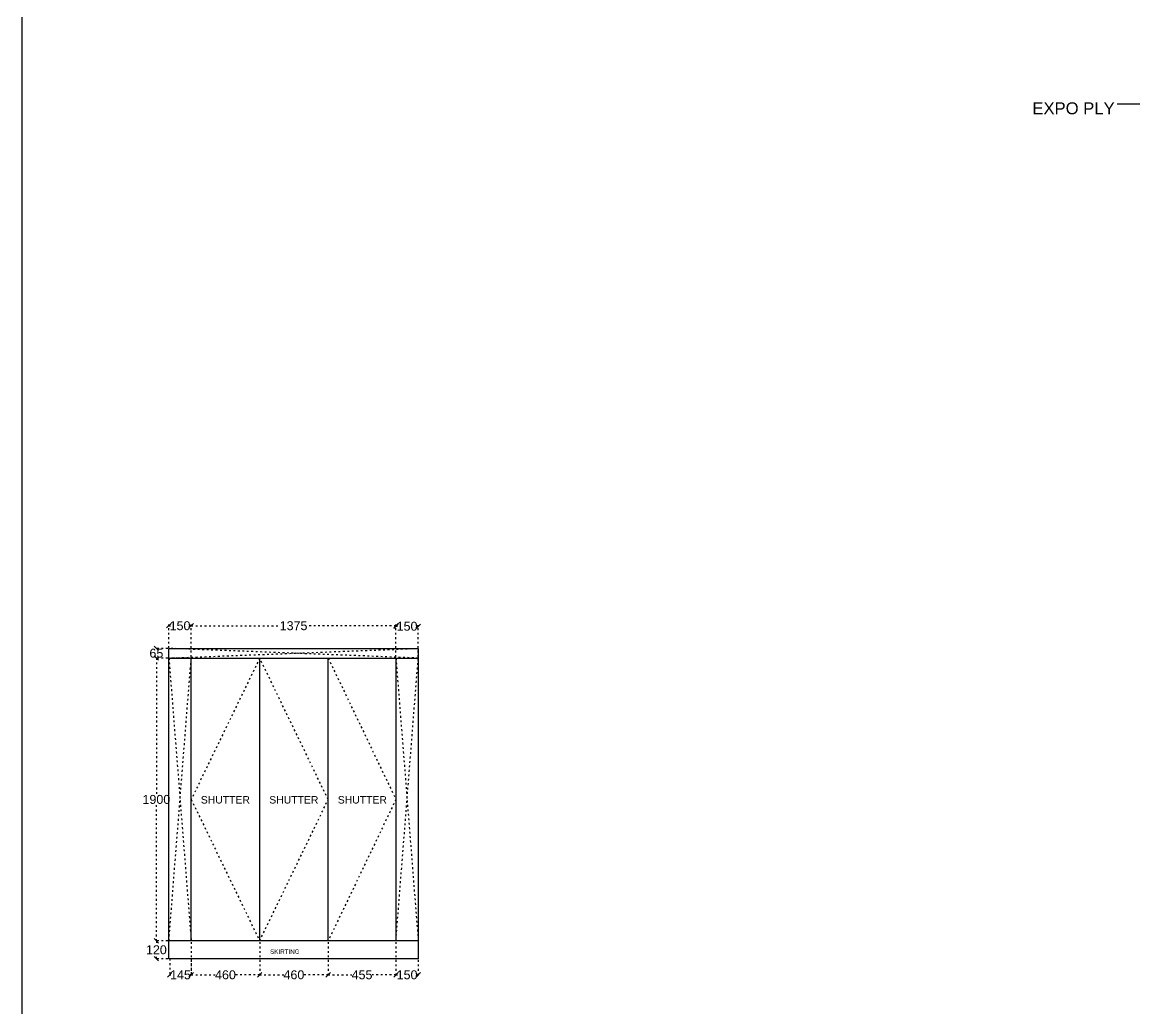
# Model space of a CAD drawing. Header units: millimetres. Extents: x 220712 to 1505573, y -354410 to 241923.
# Drawn here: x 308575 to 316048, y 118736 to 125363 of the extents above; entities that cross this region are included whole.
import ezdxf

# ---------------------------------------------------------------- set-up
doc = ezdxf.new("R2010")
doc.units = ezdxf.units.MM
doc.header["$MEASUREMENT"] = 0
doc.linetypes.add('ACAD_ISO03W100', pattern=[30, 12, -18])
doc.layers.add('Walls', color=253, linetype='Continuous')
doc.layers.add('Words', color=7, linetype='Continuous')
doc.styles.get("Standard").update_dxf_attribs({"font": 'arial.ttf'})
doc.dimstyles.get("Standard").update_dxf_attribs({"dimtxt": 60, "dimasz": 30, "dimexe": 7.75, "dimexo": 8.13, "dimgap": 0.63, "dimtad": 0, "dimtih": 1, "dimtoh": 1, "dimdec": 0, "dimzin": 0, "dimtxsty": 'Standard', "dimblk": 'OBLIQUE', "dimcen": 2.25, "dimclrd": 1, "dimclre": 1, "dimclrt": 1, "dimadec": 0, "dimazin": 0, "dimtfac": 1, "dimtdec": 0, "dimtofl": 0, "dimtmove": 0, "dimatfit": 3, "dimfxl": 1, "dimtolj": 1, "dimtzin": 0, "dimlwd": 30, "dimarcsym": 0})

# ---------------------------------------------------------------- blocks, each defined once
blk = doc.blocks.new('_Oblique')
at = {"color": 0, "linetype": 'ByBlock', "lineweight": -2}
blk.add_line((-0.5, -0.5), (0.5, 0.5), dxfattribs=at)
blk = doc.blocks.new('*D2023')
at = {"layer": 'Defpoints', "color": 0, "linetype": 'ACAD_ISO03W100', "lineweight": -2, "transparency": 16777216}
for p in [(309560, 119191.5), (309476, 119071.5), (309560, 119071.5)]:
    blk.add_point(p, dxfattribs=at)
at = {"layer": 'Walls', "color": 1, "linetype": 'ACAD_ISO03W100', "lineweight": -2, "transparency": 16777216}
for p, q in [((309551.9, 119191.5), (309468.3, 119191.5)), ((309551.9, 119071.5), (309468.3, 119071.5))]:
    blk.add_line(p, q, dxfattribs=at)
at = {"layer": 'Walls', "color": 1, "linetype": 'ACAD_ISO03W100', "lineweight": 30, "transparency": 16777216}
for p, q in [((309476, 119191.5), (309476, 119162.8)), ((309476, 119071.5), (309476, 119100.2))]:
    blk.add_line(p, q, dxfattribs=at)
at = {"layer": 'Walls', "color": 1, "linetype": 'ACAD_ISO03W100', "lineweight": 30, "transparency": 16777216, "xscale": 30, "yscale": 30, "zscale": 30}
for p, rotation in [((309476, 119191.5), 90), ((309476, 119071.5), 270)]:
    blk.add_blockref('_Oblique', p, dxfattribs=dict(at, rotation=rotation))
at = {"layer": 'Walls', "color": 1, "linetype": 'ACAD_ISO03W100', "lineweight": -2, "transparency": 16777216, "insert": (309476, 119131.5), "char_height": 60, "attachment_point": 5}
blk.add_mtext('\\A1;120', dxfattribs=at)
blk = doc.blocks.new('*D2024')
at = {"layer": 'Defpoints', "color": 0, "linetype": 'ACAD_ISO03W100', "lineweight": -2, "transparency": 16777216}
for p in [(309560, 121091.5), (309476, 119191.5), (309560, 119191.5)]:
    blk.add_point(p, dxfattribs=at)
at = {"layer": 'Walls', "color": 1, "linetype": 'ACAD_ISO03W100', "lineweight": -2, "transparency": 16777216}
for p, q in [((309551.9, 121091.5), (309468.3, 121091.5)), ((309551.9, 119191.5), (309468.3, 119191.5))]:
    blk.add_line(p, q, dxfattribs=at)
at = {"layer": 'Walls', "color": 1, "linetype": 'ACAD_ISO03W100', "lineweight": 30, "transparency": 16777216}
for p, q in [((309476, 121091.5), (309476, 120172.8)), ((309476, 119191.5), (309476, 120110.2))]:
    blk.add_line(p, q, dxfattribs=at)
at = {"layer": 'Walls', "color": 1, "linetype": 'ACAD_ISO03W100', "lineweight": 30, "transparency": 16777216, "xscale": 30, "yscale": 30, "zscale": 30}
for p, rotation in [((309476, 121091.5), 90), ((309476, 119191.5), 270)]:
    blk.add_blockref('_Oblique', p, dxfattribs=dict(at, rotation=rotation))
at = {"layer": 'Walls', "color": 1, "linetype": 'ACAD_ISO03W100', "lineweight": -2, "transparency": 16777216, "insert": (309476, 120141.5), "char_height": 60, "attachment_point": 5}
blk.add_mtext('\\A1;1900', dxfattribs=at)
blk = doc.blocks.new('*D2025')
at = {"layer": 'Defpoints', "color": 0, "linetype": 'ACAD_ISO03W100', "lineweight": -2, "transparency": 16777216}
for p in [(309476, 121156.5), (309560, 121156.5), (309560, 121091.5)]:
    blk.add_point(p, dxfattribs=at)
at = {"layer": 'Walls', "color": 1, "linetype": 'ACAD_ISO03W100', "lineweight": -2, "transparency": 16777216}
for p, q in [((309551.9, 121156.5), (309468.3, 121156.5)), ((309551.9, 121091.5), (309468.3, 121091.5))]:
    blk.add_line(p, q, dxfattribs=at)
at = {"layer": 'Walls', "color": 1, "linetype": 'ACAD_ISO03W100', "lineweight": 30, "transparency": 16777216}
for p, q in [((309476, 121156.5), (309476, 121155.3)), ((309476, 121091.5), (309476, 121092.7))]:
    blk.add_line(p, q, dxfattribs=at)
at = {"layer": 'Walls', "color": 1, "linetype": 'ACAD_ISO03W100', "lineweight": 30, "transparency": 16777216, "xscale": 30, "yscale": 30, "zscale": 30}
for p, rotation in [((309476, 121156.5), 90), ((309476, 121091.5), 270)]:
    blk.add_blockref('_Oblique', p, dxfattribs=dict(at, rotation=rotation))
at = {"layer": 'Walls', "color": 1, "linetype": 'ACAD_ISO03W100', "lineweight": -2, "transparency": 16777216, "insert": (309476, 121124), "char_height": 60, "attachment_point": 5}
blk.add_mtext('\\A1;65', dxfattribs=at)
blk = doc.blocks.new('*D2026')
at = {"layer": 'Defpoints', "color": 0, "linetype": 'ACAD_ISO03W100', "lineweight": -2, "transparency": 16777216}
for p in [(309560, 121308.5), (309560, 121091.5), (309710, 121091.5)]:
    blk.add_point(p, dxfattribs=at)
at = {"layer": 'Walls', "color": 1, "linetype": 'ACAD_ISO03W100', "lineweight": -2, "transparency": 16777216}
for p, q in [((309560, 121099.6), (309560, 121316.2)), ((309710, 121099.6), (309710, 121316.2))]:
    blk.add_line(p, q, dxfattribs=at)
at = {"layer": 'Walls', "color": 1, "linetype": 'ACAD_ISO03W100', "lineweight": 30, "transparency": 16777216}
for p, q in [((309560, 121308.5), (309571, 121308.5)), ((309710, 121308.5), (309699, 121308.5))]:
    blk.add_line(p, q, dxfattribs=at)
at = {"layer": 'Walls', "color": 1, "linetype": 'ACAD_ISO03W100', "lineweight": 30, "transparency": 16777216, "xscale": 30, "yscale": 30, "zscale": 30, "rotation": 180}
blk.add_blockref('_Oblique', (309560, 121308.5), dxfattribs=at)
at = {"layer": 'Walls', "color": 1, "linetype": 'ACAD_ISO03W100', "lineweight": 30, "transparency": 16777216, "xscale": 30, "yscale": 30, "zscale": 30}
blk.add_blockref('_Oblique', (309710, 121308.5), dxfattribs=at)
at = {"layer": 'Walls', "color": 1, "linetype": 'ACAD_ISO03W100', "lineweight": -2, "transparency": 16777216, "insert": (309635, 121308.5), "char_height": 60, "attachment_point": 5}
blk.add_mtext('\\A1;150', dxfattribs=at)
blk = doc.blocks.new('*D2027')
at = {"layer": 'Defpoints', "color": 0, "linetype": 'ACAD_ISO03W100', "lineweight": -2, "transparency": 16777216}
for p in [(311085, 121308.5), (309710, 121091.5), (311085, 121091.5)]:
    blk.add_point(p, dxfattribs=at)
at = {"layer": 'Walls', "color": 1, "linetype": 'ACAD_ISO03W100', "lineweight": -2, "transparency": 16777216}
for p, q in [((309710, 121099.6), (309710, 121316.2)), ((311085, 121099.6), (311085, 121316.2))]:
    blk.add_line(p, q, dxfattribs=at)
at = {"layer": 'Walls', "color": 1, "linetype": 'ACAD_ISO03W100', "lineweight": 30, "transparency": 16777216}
for p, q in [((309710, 121308.5), (310309.9, 121308.5)), ((311085, 121308.5), (310485.1, 121308.5))]:
    blk.add_line(p, q, dxfattribs=at)
at = {"layer": 'Walls', "color": 1, "linetype": 'ACAD_ISO03W100', "lineweight": 30, "transparency": 16777216, "xscale": 30, "yscale": 30, "zscale": 30, "rotation": 180}
blk.add_blockref('_Oblique', (309710, 121308.5), dxfattribs=at)
at = {"layer": 'Walls', "color": 1, "linetype": 'ACAD_ISO03W100', "lineweight": 30, "transparency": 16777216, "xscale": 30, "yscale": 30, "zscale": 30}
blk.add_blockref('_Oblique', (311085, 121308.5), dxfattribs=at)
at = {"layer": 'Walls', "color": 1, "linetype": 'ACAD_ISO03W100', "lineweight": -2, "transparency": 16777216, "insert": (310397.5, 121308.5), "char_height": 60, "attachment_point": 5}
blk.add_mtext('\\A1;1375', dxfattribs=at)
blk = doc.blocks.new('*D2028')
at = {"layer": 'Defpoints', "color": 0, "linetype": 'ACAD_ISO03W100', "lineweight": -2, "transparency": 16777216}
for p in [(311235, 121305), (311085, 121091.5), (311235, 121091.5)]:
    blk.add_point(p, dxfattribs=at)
at = {"layer": 'Walls', "color": 1, "linetype": 'ACAD_ISO03W100', "lineweight": -2, "transparency": 16777216}
for p, q in [((311085, 121099.6), (311085, 121312.8)), ((311235, 121099.6), (311235, 121312.8))]:
    blk.add_line(p, q, dxfattribs=at)
at = {"layer": 'Walls', "color": 1, "linetype": 'ACAD_ISO03W100', "lineweight": 30, "transparency": 16777216}
for p, q in [((311085, 121305), (311096, 121305)), ((311235, 121305), (311224, 121305))]:
    blk.add_line(p, q, dxfattribs=at)
at = {"layer": 'Walls', "color": 1, "linetype": 'ACAD_ISO03W100', "lineweight": 30, "transparency": 16777216, "xscale": 30, "yscale": 30, "zscale": 30, "rotation": 180}
blk.add_blockref('_Oblique', (311085, 121305), dxfattribs=at)
at = {"layer": 'Walls', "color": 1, "linetype": 'ACAD_ISO03W100', "lineweight": 30, "transparency": 16777216, "xscale": 30, "yscale": 30, "zscale": 30}
blk.add_blockref('_Oblique', (311235, 121305), dxfattribs=at)
at = {"layer": 'Walls', "color": 1, "linetype": 'ACAD_ISO03W100', "lineweight": -2, "transparency": 16777216, "insert": (311160, 121305), "char_height": 60, "attachment_point": 5}
blk.add_mtext('\\A1;150', dxfattribs=at)
blk = doc.blocks.new('*D2029')
at = {"layer": 'Defpoints', "color": 0, "linetype": 'ACAD_ISO03W100', "lineweight": -2, "transparency": 16777216}
for p in [(309710, 119191.5), (310170, 119191.5), (310170, 118963.5)]:
    blk.add_point(p, dxfattribs=at)
at = {"layer": 'Walls', "color": 1, "linetype": 'ACAD_ISO03W100', "lineweight": -2, "transparency": 16777216}
for p, q in [((309710, 119183.4), (309710, 118955.8)), ((310170, 119183.4), (310170, 118955.8))]:
    blk.add_line(p, q, dxfattribs=at)
at = {"layer": 'Walls', "color": 1, "linetype": 'ACAD_ISO03W100', "lineweight": 30, "transparency": 16777216}
for p, q in [((309710, 118963.5), (309872, 118963.5)), ((310170, 118963.5), (310008, 118963.5))]:
    blk.add_line(p, q, dxfattribs=at)
at = {"layer": 'Walls', "color": 1, "linetype": 'ACAD_ISO03W100', "lineweight": 30, "transparency": 16777216, "xscale": 30, "yscale": 30, "zscale": 30, "rotation": 180}
blk.add_blockref('_Oblique', (309710, 118963.5), dxfattribs=at)
at = {"layer": 'Walls', "color": 1, "linetype": 'ACAD_ISO03W100', "lineweight": 30, "transparency": 16777216, "xscale": 30, "yscale": 30, "zscale": 30}
blk.add_blockref('_Oblique', (310170, 118963.5), dxfattribs=at)
at = {"layer": 'Walls', "color": 1, "linetype": 'ACAD_ISO03W100', "lineweight": -2, "transparency": 16777216, "insert": (309940, 118963.5), "char_height": 60, "attachment_point": 5}
blk.add_mtext('\\A1;460', dxfattribs=at)
blk = doc.blocks.new('*D2030')
at = {"layer": 'Defpoints', "color": 0, "linetype": 'ACAD_ISO03W100', "lineweight": -2, "transparency": 16777216}
for p in [(310170, 119191.5), (310630, 119191.5), (310630, 118963.5)]:
    blk.add_point(p, dxfattribs=at)
at = {"layer": 'Walls', "color": 1, "linetype": 'ACAD_ISO03W100', "lineweight": -2, "transparency": 16777216}
for p, q in [((310170, 119183.4), (310170, 118955.8)), ((310630, 119183.4), (310630, 118955.8))]:
    blk.add_line(p, q, dxfattribs=at)
at = {"layer": 'Walls', "color": 1, "linetype": 'ACAD_ISO03W100', "lineweight": 30, "transparency": 16777216}
for p, q in [((310170, 118963.5), (310332, 118963.5)), ((310630, 118963.5), (310468, 118963.5))]:
    blk.add_line(p, q, dxfattribs=at)
at = {"layer": 'Walls', "color": 1, "linetype": 'ACAD_ISO03W100', "lineweight": 30, "transparency": 16777216, "xscale": 30, "yscale": 30, "zscale": 30, "rotation": 180}
blk.add_blockref('_Oblique', (310170, 118963.5), dxfattribs=at)
at = {"layer": 'Walls', "color": 1, "linetype": 'ACAD_ISO03W100', "lineweight": 30, "transparency": 16777216, "xscale": 30, "yscale": 30, "zscale": 30}
blk.add_blockref('_Oblique', (310630, 118963.5), dxfattribs=at)
at = {"layer": 'Walls', "color": 1, "linetype": 'ACAD_ISO03W100', "lineweight": -2, "transparency": 16777216, "insert": (310400, 118963.5), "char_height": 60, "attachment_point": 5}
blk.add_mtext('\\A1;460', dxfattribs=at)
blk = doc.blocks.new('*D2031')
at = {"layer": 'Defpoints', "color": 0, "linetype": 'ACAD_ISO03W100', "lineweight": -2, "transparency": 16777216}
for p in [(310630, 119191.5), (311085, 119191.5), (311085, 118963.5)]:
    blk.add_point(p, dxfattribs=at)
at = {"layer": 'Walls', "color": 1, "linetype": 'ACAD_ISO03W100', "lineweight": -2, "transparency": 16777216}
for p, q in [((310630, 119183.4), (310630, 118955.8)), ((311085, 119183.4), (311085, 118955.8))]:
    blk.add_line(p, q, dxfattribs=at)
at = {"layer": 'Walls', "color": 1, "linetype": 'ACAD_ISO03W100', "lineweight": 30, "transparency": 16777216}
for p, q in [((310630, 118963.5), (310789.2, 118963.5)), ((311085, 118963.5), (310925.8, 118963.5))]:
    blk.add_line(p, q, dxfattribs=at)
at = {"layer": 'Walls', "color": 1, "linetype": 'ACAD_ISO03W100', "lineweight": 30, "transparency": 16777216, "xscale": 30, "yscale": 30, "zscale": 30, "rotation": 180}
blk.add_blockref('_Oblique', (310630, 118963.5), dxfattribs=at)
at = {"layer": 'Walls', "color": 1, "linetype": 'ACAD_ISO03W100', "lineweight": 30, "transparency": 16777216, "xscale": 30, "yscale": 30, "zscale": 30}
blk.add_blockref('_Oblique', (311085, 118963.5), dxfattribs=at)
at = {"layer": 'Walls', "color": 1, "linetype": 'ACAD_ISO03W100', "lineweight": -2, "transparency": 16777216, "insert": (310857.5, 118963.5), "char_height": 60, "attachment_point": 5}
blk.add_mtext('\\A1;455', dxfattribs=at)
blk = doc.blocks.new('*D2032')
at = {"layer": 'Defpoints', "color": 0, "linetype": 'ACAD_ISO03W100', "lineweight": -2, "transparency": 16777216}
for p in [(311085, 119191.5), (311235, 119191.5), (311085, 118963.5)]:
    blk.add_point(p, dxfattribs=at)
at = {"layer": 'Walls', "color": 1, "linetype": 'ACAD_ISO03W100', "lineweight": -2, "transparency": 16777216}
for p, q in [((311085, 119183.4), (311085, 118955.8)), ((311235, 119183.4), (311235, 118955.8))]:
    blk.add_line(p, q, dxfattribs=at)
at = {"layer": 'Walls', "color": 1, "linetype": 'ACAD_ISO03W100', "lineweight": 30, "transparency": 16777216}
for p, q in [((311085, 118963.5), (311096, 118963.5)), ((311235, 118963.5), (311224, 118963.5))]:
    blk.add_line(p, q, dxfattribs=at)
at = {"layer": 'Walls', "color": 1, "linetype": 'ACAD_ISO03W100', "lineweight": 30, "transparency": 16777216, "xscale": 30, "yscale": 30, "zscale": 30, "rotation": 180}
blk.add_blockref('_Oblique', (311085, 118963.5), dxfattribs=at)
at = {"layer": 'Walls', "color": 1, "linetype": 'ACAD_ISO03W100', "lineweight": 30, "transparency": 16777216, "xscale": 30, "yscale": 30, "zscale": 30}
blk.add_blockref('_Oblique', (311235, 118963.5), dxfattribs=at)
at = {"layer": 'Walls', "color": 1, "linetype": 'ACAD_ISO03W100', "lineweight": -2, "transparency": 16777216, "insert": (311160, 118963.5), "char_height": 60, "attachment_point": 5}
blk.add_mtext('\\A1;150', dxfattribs=at)
blk = doc.blocks.new('*D2033')
at = {"layer": 'Defpoints', "color": 0, "linetype": 'ACAD_ISO03W100', "lineweight": -2, "transparency": 16777216}
for p in [(309565.5, 119079.5), (309710, 119079.5), (309710, 118963.5)]:
    blk.add_point(p, dxfattribs=at)
at = {"layer": 'Walls', "color": 1, "linetype": 'ACAD_ISO03W100', "lineweight": -2, "transparency": 16777216}
for p, q in [((309565.5, 119071.4), (309565.5, 118955.8)), ((309710, 119071.4), (309710, 118955.8))]:
    blk.add_line(p, q, dxfattribs=at)
at = {"layer": 'Walls', "color": 1, "linetype": 'ACAD_ISO03W100', "lineweight": 30, "transparency": 16777216}
for p, q in [((309565.5, 118963.5), (309573.4, 118963.5)), ((309710, 118963.5), (309702.1, 118963.5))]:
    blk.add_line(p, q, dxfattribs=at)
at = {"layer": 'Walls', "color": 1, "linetype": 'ACAD_ISO03W100', "lineweight": 30, "transparency": 16777216, "xscale": 30, "yscale": 30, "zscale": 30, "rotation": 180}
blk.add_blockref('_Oblique', (309565.5, 118963.5), dxfattribs=at)
at = {"layer": 'Walls', "color": 1, "linetype": 'ACAD_ISO03W100', "lineweight": 30, "transparency": 16777216, "xscale": 30, "yscale": 30, "zscale": 30}
blk.add_blockref('_Oblique', (309710, 118963.5), dxfattribs=at)
at = {"layer": 'Walls', "color": 1, "linetype": 'ACAD_ISO03W100', "lineweight": -2, "transparency": 16777216, "insert": (309637.8, 118963.5), "char_height": 60, "attachment_point": 5}
blk.add_mtext('\\A1;145', dxfattribs=at)

msp = doc.modelspace()

# ---------------------------------------------------------------- linework, layer by layer
at = {"layer": 'Walls', "color": 18, "lineweight": -2, "true_color": 0x000000}
for p, q in [((309560, 121156.5), (311235, 121156.5)), ((309560, 119071.5), (309560, 121156.5)), ((311235, 121156.5), (311235, 119071.5)), ((309560, 121091.5), (311235, 121091.5)), ((309710, 119191.5), (309710, 121091.5)), ((310170, 119191.5), (310170, 121091.5)), ((310630, 119191.5), (310630, 121091.5)), ((311085, 121091.5), (311085, 119191.5)), ((311235, 119191.5), (309560, 119191.5)), ((311235, 119071.5), (309560, 119071.5))]:
    msp.add_line(p, q, dxfattribs=at)
at = {"layer": 'Walls', "color": 18, "true_color": 0x000000}
msp.add_lwpolyline([(308575, 131990), (364744, 131990), (364744, 106094.5), (308575, 106094.5)], close=True, dxfattribs=at)
at = {"layer": 'Walls', "color": 240, "linetype": 'ACAD_ISO03W100', "lineweight": -2, "true_color": 0xed1f24}
for points in [[(309560, 121091.5), (311235, 121156.5), (311235, 121091.5), (309560, 121156.5)], [(309560, 119191.5), (309710, 121091.5), (309560, 121091.5), (309710, 119191.5)], [(311085, 119191.5), (311235, 121091.5), (311085, 121091.5), (311235, 119191.5)]]:
    msp.add_lwpolyline(points, dxfattribs=at)
at = {"layer": 'Walls', "color": 9, "linetype": 'ACAD_ISO03W100', "lineweight": -2, "true_color": 0xc7c8ca}
for points in [[(310170, 121091.5), (309710, 120141.5), (310170, 119191.5), (310630, 120141.5), (310170, 121091.5)], [(310630, 121091.5), (311085, 120141.5), (310630, 119191.5)]]:
    msp.add_lwpolyline(points, dxfattribs=at)

# ---------------------------------------------------------------- texts
at = {"color": 7, "char_height": 50, "attachment_point": 3}
for insert in [(310104.3, 120164.2), (310564.3, 120164.2), (311024.3, 120164.2)]:
    msp.add_mtext_dynamic_manual_height_columns('SHUTTER', width=300.775, gutter_width=1213, heights=[0], dxfattribs=dict(at, insert=insert))
at = {"color": 18, "true_color": 0x000000, "insert": (310240, 119134.5), "char_height": 30, "attachment_point": 1}
msp.add_mtext_dynamic_manual_height_columns('SKIRTING', width=2764.543, gutter_width=1, heights=[238.1], dxfattribs=at)
at = {"layer": 'Words', "color": 0, "insert": (315360.5, 124824.8), "char_height": 80, "attachment_point": 1}
msp.add_mtext_dynamic_manual_height_columns('EXPO PLY', width=561.99, gutter_width=866.4, heights=[440.1], dxfattribs=at)

# ---------------------------------------------------------------- dimensions: what is measured, and where the dimension line sits
at = {"layer": 'Walls', "color": 240, "linetype": 'ACAD_ISO03W100', "lineweight": -2, "true_color": 0xed1f24}
for base, p1, p2, picture, middle in [((309560, 121308.5), (309710, 121091.5), (309560, 121091.5), '*D2026', (309635, 121308.5)), ((311085, 121308.5), (309710, 121091.5), (311085, 121091.5), '*D2027', (310397.5, 121308.5)), ((311235, 121305), (311085, 121091.5), (311235, 121091.5), '*D2028', (311160, 121305)), ((310170, 118963.5), (309710, 119191.5), (310170, 119191.5), '*D2029', (309940, 118963.5)), ((310630, 118963.5), (310170, 119191.5), (310630, 119191.5), '*D2030', (310400, 118963.5)), ((311085, 118963.5), (310630, 119191.5), (311085, 119191.5), '*D2031', (310857.5, 118963.5)), ((311085, 118963.5), (311235, 119191.5), (311085, 119191.5), '*D2032', (311160, 118963.5)), ((309710, 118963.5), (309565.5, 119079.5), (309710, 119079.5), '*D2033', (309637.75, 118963.5))]:
    dim = msp.add_linear_dim(base=base, p1=p1, p2=p2, dimstyle='Standard', dxfattribs=at)
    dim.commit()
    dim.dimension.update_dxf_attribs({"geometry": picture, "text_midpoint": middle})
for base, p1, p2, picture, middle in [((309476, 121156.5), (309560, 121091.5), (309560, 121156.5), '*D2025', (309476, 121124)), ((309476, 119191.5), (309560, 121091.5), (309560, 119191.5), '*D2024', (309476, 120141.5)), ((309476, 119071.5), (309560, 119191.5), (309560, 119071.5), '*D2023', (309476, 119131.5))]:
    dim = msp.add_linear_dim(base=base, p1=p1, p2=p2, angle=90, dimstyle='Standard', dxfattribs=at)
    dim.commit()
    dim.dimension.update_dxf_attribs({"geometry": picture, "text_midpoint": middle})

# ---------------------------------------------------------------- leaders
at = {"layer": 'Walls', "color": 252, "linetype": 'ByBlock', "true_color": 0x939598}
msp.add_leader([(316273, 124812.4), (315929.5, 124812.1)], dimstyle='Standard', override={"dimgap": 0.63, "dimtad": 0}, dxfattribs=at)

doc.saveas('drawing.dxf')
